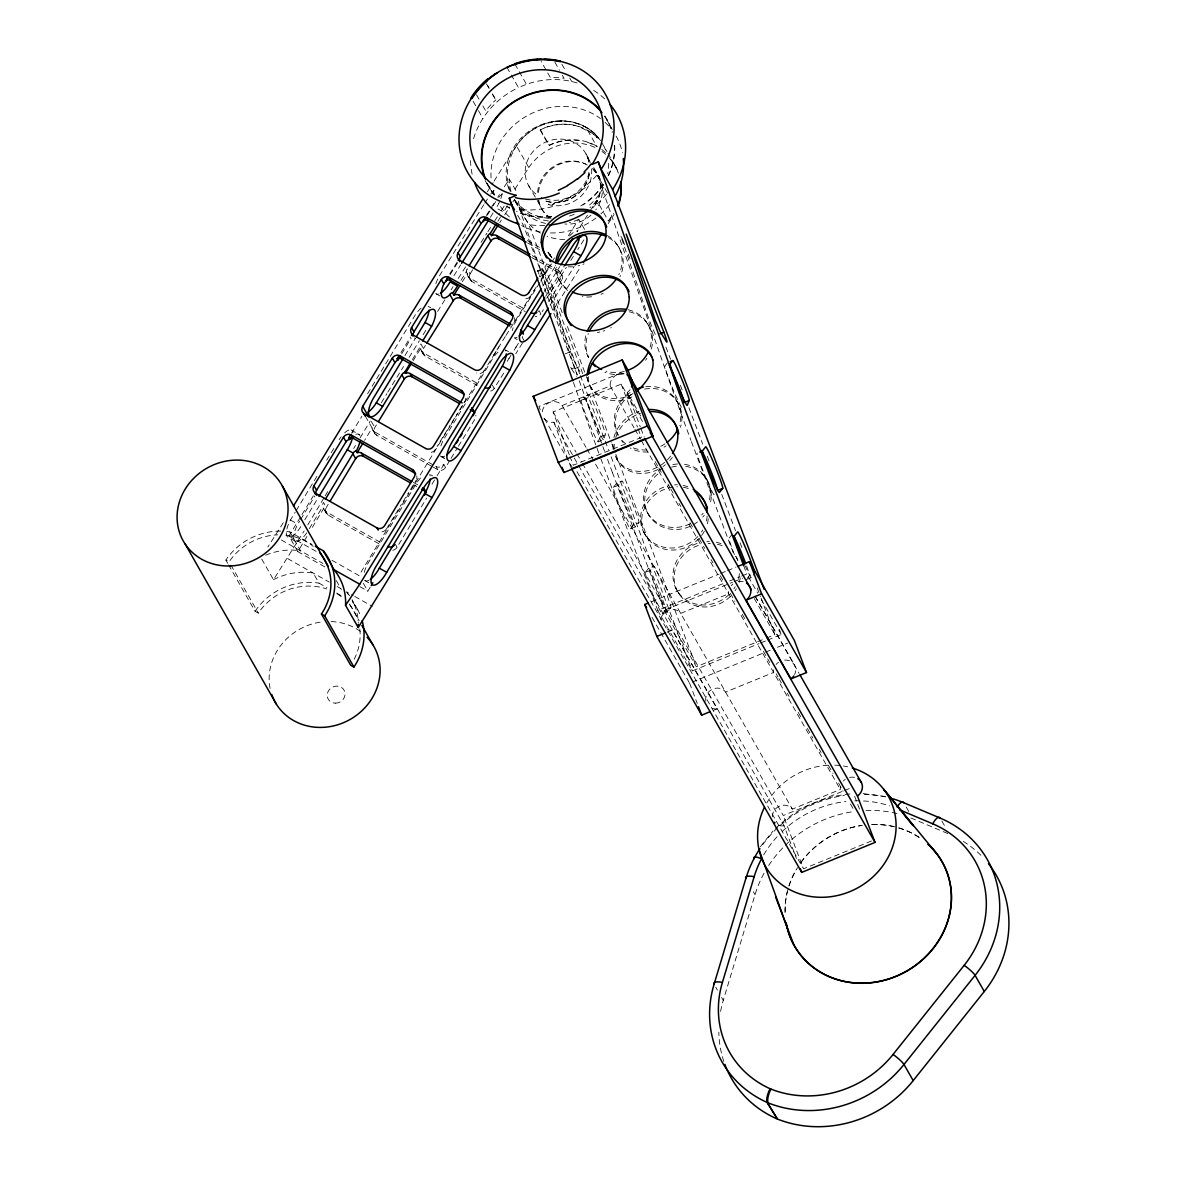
<?xml version="1.0" encoding="UTF-8"?>
<svg xmlns="http://www.w3.org/2000/svg" width="1186" height="1186" viewBox="0 0 1186 1186"><rect width="100%" height="100%" fill="white"/><g stroke="black" fill="none" stroke-linecap="round" stroke-linejoin="round"><path stroke-width="0.75" stroke-dasharray="5 3.75" d="M588.404 376.674C587.782 398.956 616.913 406.338 633.102 396.213M582.637 373.723A17.553 1.023 67.8 0 0 580.087 366.444L543.544 270.378L542.462 268.288L537.362 271.238M542.417 268.421L571.237 353.828L576.218 365.584L581.585 374.242M621.138 236.978L621.019 236.177M720.584 1011.436A113.337 103.375 -29.7 0 1 723.267 1000.421L755.037 894.689A113.337 103.375 -29.7 0 1 764.451 872.481M598.189 441.785L600.16 436.908A21.585 1.26 67.8 0 0 592.852 415.826A21.585 1.26 67.8 0 0 583.749 396.999L588.982 394.849A21.585 1.26 67.8 0 1 598.085 413.692A21.585 1.26 67.8 0 1 605.394 434.758L603.422 439.65L598.189 441.785A22.46 1.305 67.8 0 1 588.716 422.201A22.46 1.305 67.8 0 1 581.125 400.275L583.749 396.999M261.735 559.08L273.492 579.687L304.12 531.046M307.782 524.924L324.282 497.379M324.875 566.908L297.834 551.653L307.545 535.42M312.392 527.31L323.719 508.379L322.696 506.585A5.811 5.411 -47.1 0 1 323.467 502.404L326.343 507.445A5.782 5.381 -49.2 0 0 328.018 515.05L379.98 544.359M359.877 586.655L367.823 591.147L371.203 585.513M325.186 495.852L327.944 491.256M326.343 507.445L328.166 504.391M392.803 550.274A5.782 5.381 -49.3 0 0 397.043 547.339L426.382 498.535A5.782 5.367 -48.2 0 0 426.634 498.031M353.65 448.501L355.489 445.447M360.099 437.827L370.225 421.074M365.392 416.212L372.107 427.983L364.636 440.317M431.571 466.217L376.481 435.129A5.782 5.367 -47.1 0 1 374.806 427.553L376.644 424.514M431.971 484.199L435.366 478.595M437.071 475.779L443.86 464.556M433.142 467.106L437.871 469.775A5.782 5.367 -47.4 0 0 445.521 467.462L449.212 461.398M283.291 522.73L267.903 546.954M300.725 526.658A17.004 6.123 -60.6 0 1 287.724 537.021A17.004 6.123 -60.6 0 1 290.437 520.031L295.195 512.174M296.159 510.603L317.136 475.986M326.669 460.257L335.238 446.099M297.834 551.653L288.939 536.042L300.34 517.259M301.97 514.576L313.386 495.807M306.759 532.87A17.004 6.123 -60.6 0 1 294.736 540.89A17.004 6.123 -60.6 0 1 297.805 524.197L299.702 521.069M300.651 519.512L314.853 496.059M401.654 353.843L411.201 338.099M304.787 519.824L317.996 498.031M404.975 355.548L415.485 338.218M309.324 528.659L322.696 506.585M412.372 359.64L420.007 347.053A5.826 5.411 -47.1 0 1 420.882 343.955L423.491 348.536A5.767 5.352 -43.4 0 0 425.137 356.067L477.083 385.361M451.051 458.359L456.58 449.257M381.314 402.825L386.858 393.708M386.517 528.852L401.268 504.613M403.121 501.589L408.651 492.501M410.489 489.477L416.034 480.404M458.419 446.232L475.037 418.999A5.767 5.352 -45.2 0 0 475.882 415.293M351.53 433.201L361.834 416.33M387.778 392.195L403.536 366.444M442.689 437.426L437.13 446.485M444.528 434.417L450.087 425.359M451.94 422.349L457.5 413.291M459.353 410.282L464.912 401.239A5.767 5.352 -44.3 0 0 465.713 397.266M450.131 425.922L358.928 575.536L331.887 560.266M450.991 424.529L498.995 346.712M400.957 352.598L410.564 337.002M409.126 357.371L419.37 340.767M413.054 360.84L420.748 348.358L420.007 347.053M423.491 348.536L425.418 345.422M490.722 391.128A5.767 5.352 -43.8 0 0 494.206 388.43L504.228 372.285M423.18 334.615L427.004 328.433M493.406 355.711L506.437 334.719M493.91 354.911L495.644 352.138M483.799 204.763L439.146 276.308A17.004 6.123 -60.6 0 0 435.484 284.966M484.777 203.221L487.683 198.551M449.761 273.877L457.336 261.765M450.206 274.559L457.574 262.743M487.283 215.17L492.146 207.372M493.109 205.815L496.03 201.146M453.927 275.701L460.642 264.923M490.441 217.201L493.317 212.576M437.59 311.458L445.284 299.139M460.983 280.341L466.291 271.831A5.782 5.352 -41.7 0 1 467.195 268.777L470.116 273.892A5.767 5.322 -39.8 0 0 471.731 281.379L525.25 311.577M497.868 221.248L501.663 215.155M505.992 335.475L534.515 289.725M539.808 282.639L516.503 319.968A17.004 6.123 -60.6 0 0 512.382 330.583M540.772 281.082L551.46 263.974M544.255 291.459L559.792 266.568M545.693 296.248L563.958 266.998M508.942 358.498L510.988 355.222M507.223 361.27L509.12 358.216M550.171 305.024L574.202 266.539M540.431 274.085L546.909 263.752M533.656 291.133L537.11 285.589M540.994 279.392L544.048 274.529M542.921 286.048L555.893 265.353M515.866 347.409L518.46 343.258M514.146 350.181L516.592 346.253M522.389 343.169L515.777 353.739M487.327 191.821L493.124 182.6M497.779 197.232L499.425 194.623M486.29 215.511L489.581 210.293M491.212 207.683L494.503 202.465M451.08 289.903L453.008 286.834M568.346 235.821L578.768 219.247L584.817 229.847M547.517 268.985L550.986 263.455M551.846 262.076L554.455 257.925M543.573 275.256L548.747 266.998M494.088 181.058L516.34 145.715L528.793 167.552L513.197 191.939M504.346 186.795L509.268 178.967L517.052 192.606M465.579 266.865L457.84 279.14M462.303 281.749L467.358 273.714L466.291 271.831M470.116 273.892L472.71 269.785M587.426 215.17L577.226 231.389M590.213 210.737L596.721 200.419L608.448 220.981A52.228 47.633 -29.7 0 0 613.088 214.725M542.15 311.755L543.44 309.694M546.79 298.235L566.389 267.369M548.644 301.466L561.645 280.934A5.752 5.322 -38.8 0 0 560.044 273.477L558.191 270.245L531.432 255.153M552.928 310.524L580.488 267.058M481.086 242.359L486.912 233.182M551.994 290.021L553.299 287.961M501.5 210.248L504.421 205.682M487.891 231.641L490.811 227.06M494.695 220.952L499.558 213.317M504.687 214.844L509.639 207.076M499.736 222.627L501.381 220.033M583.897 239.883L577.76 249.505M570.762 260.49L573.387 256.369M512.945 201.887L514.605 199.307M608.166 223.724L614.096 214.444M608.448 220.981L613.518 213.436M760.404 846.656L772.901 831.119M581.125 400.275L586.358 398.125L588.982 394.849M667.525 362.738L664.901 366.014A22.46 1.305 67.8 0 0 672.506 387.941A22.46 1.305 67.8 0 0 681.965 407.524M613.355 487.372L616.661 483.236L621.909 481.101A22.46 1.305 67.8 0 1 631.367 500.685A22.46 1.305 67.8 0 1 638.972 522.611L635.652 526.747L630.418 528.897A22.46 1.305 67.8 0 1 620.945 509.298A22.46 1.305 67.8 0 1 613.355 487.372L618.588 485.237L621.909 481.101M630.418 528.897L633.739 524.746L638.972 522.611M645.258 572.467L648.579 568.331L653.812 566.182A22.46 1.305 67.8 0 1 663.285 585.78A22.46 1.305 67.8 0 1 670.876 607.706L667.57 611.843L662.322 613.977A22.46 1.305 67.8 0 1 652.863 594.394A22.46 1.305 67.8 0 1 645.258 572.467L650.491 570.318L653.812 566.182M662.322 613.977L665.642 609.841L670.876 607.706M732.355 534.071L729.034 538.207A22.46 1.305 67.8 0 0 735.705 557.85M747.21 578.338L749.433 575.581L752.043 574.513M746.113 579.717L751.346 577.582L754.667 573.446M775.54 828.584C795.465 808.763 822.506 796.414 850.481 793.908M585.41 187.521L573.09 195.72A76.378 59.167 -26.3 0 1 571.682 196.476A79.195 72.227 -29.7 0 1 552.276 204.422L571.682 196.491M611.383 327.558L610.627 327.973M633.057 393.544C617.328 403.833 588.686 398.259 587.233 376.555M584.09 263.87L582.889 264.359M577.108 82.946A79.195 72.227 -29.7 0 0 526.451 84.339L518.43 87.527L511.344 75.103M492.501 93.99L495.852 99.861L492.294 94.079M537.495 271.638L542.728 269.504M577.182 375.161A17.553 1.023 67.8 0 0 574.854 368.594L539.912 276.427L545.16 274.277M565.248 353.858L570.481 351.723M570.777 367.334L571.608 368.861L576.841 366.711M574.854 368.594L580.087 366.444M542.284 411.809A11.104 10.125 -29.7 0 1 550.452 402.143A11.104 10.125 -29.7 0 1 562.149 405.553L610.167 385.924A11.297 10.303 -29.7 0 1 624.118 373.768M569.384 454.935L553.106 411.972L621.182 384.145L643.183 422.72M600.16 436.908L605.394 434.758M651.47 601.747L719.027 574.113M720.717 573.416L725.788 571.355M727.478 570.659L735.928 567.205M600.872 458.76L657.741 610.375L722.793 583.779M729.642 580.977L739.916 576.767M741.621 576.07L746.765 573.965L757.661 593.089M612.376 472.399L664.145 610.256L732.444 582.326M734.149 581.629L742.688 578.145M667.095 632.242L672.24 630.137L717.115 708.828L713.69 710.236M664.145 610.256L696.36 666.74L764.659 638.824M766.364 638.112L774.903 634.629L761.115 598.263M657.741 610.375L692.268 670.905L759.04 643.613M760.745 642.901L765.874 640.811M767.594 640.099L781.292 634.51L779.321 629.306M652.033 617.357L689.6 683.195L763.917 652.804M765.607 652.122L770.678 650.047M777.423 647.274L787.563 643.138M772.442 816.872A11.104 10.125 -29.7 0 1 779.884 805.976A11.104 10.125 -29.7 0 1 792.337 809.119L840.34 789.476A11.297 10.303 -29.7 0 1 840.518 786.466M582.445 463.43L783.294 815.523L842.846 791.181M844.551 790.484L849.665 788.393M871.547 840.963L803.485 868.804L783.294 815.523M604.727 330.597L603.111 331.146M579.687 265.456L578.056 265.901M599.849 332.036L597.373 332.54M573.135 266.85L563.306 266.82M555.419 121.209L566.078 121.105M863.052 793.612L885.883 796.607M579.569 140.437L572.275 139.978A52.258 48.166 -37.1 0 0 548.999 145.567L540.119 130M546.494 201.22A32.956 30.48 -40 0 0 589.59 172.014A32.882 30.406 -40.2 0 1 547.043 201.398L545.945 201.042L548.896 204.615M587.515 142.201L597.433 146.59M947.747 833.536L912.983 818.859A113.337 103.375 -29.7 0 0 910.062 817.688M441.533 456.758L443.994 457.9L440.525 456.136L444.661 458.597M583.764 126.087L589.887 129.763A52.036 48.107 -39.9 0 1 595.654 134.655L600.605 140.585M505.251 349.9L508.483 351.605M428.161 306.329L430.755 307.737M351.115 429.94L359.358 434.669M295.492 541.379L288.124 537.214M595.654 134.655L597.492 137.887A52.021 48.092 -39.9 0 0 591.562 132.876L578.546 126.487A52.051 48.107 -39.9 0 0 570.599 124.738L563.32 124.308A52.288 48.344 -39.9 0 0 540.119 129.986M527.399 240.595L540.001 247.696M527.681 242.952L540.267 250.053M531.713 257.495L560.044 273.477M467.373 273.714A5.752 5.322 -39.8 0 0 469.893 278.132L524.983 309.22M436.344 293.95L439.858 295.922M514.872 338.262L517.215 339.581M420.763 348.358A5.752 5.337 -43.5 0 0 423.298 352.805L478.388 383.893M432.86 464.734L374.628 431.867L376.481 435.129M430.726 474.83L432.564 475.868M413.395 482.361L418.109 485.03M413.677 484.733L416.82 486.512M323.734 508.379A5.722 5.337 -49.2 0 0 326.165 511.774L381.269 542.862M290.437 520.031L297.805 524.197M286.804 531.476A60.812 55.475 -29.7 0 1 289.769 531.891L312.111 544.493M288.939 536.042L317.566 552.187M281.379 540.015L322.933 563.454M287.649 558.606L329.204 582.059M337.18 586.551L340.382 588.36M348.402 594.838L346.757 591.962L353.161 595.565M354.762 596.469L372.374 606.402M273.492 579.687A60.812 55.475 -29.7 0 1 313.252 573.046L319.004 583.141L326.98 587.648M336.557 593.044L342.947 596.647M280.8 531.106A60.812 55.475 -29.7 0 0 225.859 560.044L229.091 561.867A56.824 51.843 -29.7 0 1 277.717 534.856M228.587 564.847L255.079 611.294L258.326 613.118A56.824 51.843 -29.7 0 1 326.654 588.938M365.481 580.873L368.802 582.756M537.199 270.408L537.762 271.342M592.585 168.427L599.834 178.374M613.844 163.727L618.484 173.2M571.608 368.861L576.352 376.377M468.04 276.279L470.175 279.985M421.43 350.952L423.58 354.658M372.908 430.251L374.909 433.735M601.524 142.172L607.039 151.734M607.958 153.32L614.392 164.469M528.452 185.283L540.342 205.934M549.429 253.522L551.801 257.673M562.12 275.76L560.281 272.528M324.593 510.351L326.461 513.642M754.978 596.113L799.038 673.307M485.104 180.524L487.683 185.046M606.357 119.074L612.213 129.348M561.882 64.281L565.974 71.457M569.769 78.068L571.682 81.419M554.84 62.102L559.466 70.241M562.357 75.281L564.062 78.291A79.195 72.227 -29.7 0 0 550.363 77.564L541.172 61.435M587.663 130.401L596.632 146.13M587.203 156.33A32.882 30.406 -40.2 0 1 589.294 162.808A32.956 30.48 -40 0 0 587.203 156.344L589.101 159.547A32.882 30.391 -40 0 1 590.213 162.526M593.726 167.597L599.523 177.826A32.867 29.976 -29.7 0 0 591.888 167.834M607.529 192.977L597.759 175.869L669.571 381.818A453.126 26.389 67.8 0 0 690.949 440.377M514.917 64.074L526.421 84.25M618.277 246.288L619.418 248.304M941.862 821.038L945.212 826.894M506.926 67.35L510.469 73.562M647.645 323.778L648.786 325.794M677.013 401.268L678.155 403.284M906.282 807.132L908.802 811.52M487.49 85.199L489.166 88.135M486.438 83.821L488.943 88.224M706.367 478.759L707.523 480.79M476.52 94.776L479.263 99.609M482.91 105.954L485.697 110.876A79.195 72.227 -29.7 0 1 495.852 99.861M761.293 599.464L781.292 634.51M473.17 101.373L477.617 109.186M478.462 110.639L482.91 118.467M755.319 596.38L794.709 665.45M754.311 598.545L774.903 634.629M549.711 255.375L547.873 252.144A5.767 5.337 -40.8 0 1 550.393 256.487M630.107 389.66A11.297 10.303 -29.7 0 1 627.261 392.462L641.937 418.184M561.645 280.934L559.807 277.702A5.752 5.322 -38.8 0 0 558.191 270.245M562.179 312.704L528.808 224.628L519.068 207.565L577.211 374.835M515.391 201.664L523.975 216.727M558.265 278.161L559.407 280.178M560.518 282.09L561.675 284.106M517.659 215.259L523.411 225.355L579.702 373.872M655.117 461.532L657.874 466.35M658.793 467.966L661.536 472.784M667.97 484.036L669.793 487.253M670.713 488.869L673.47 493.687M678.97 503.338L680.808 506.555M689.97 522.626L692.728 527.444M699.147 538.711L704.647 548.347M711.066 559.599L712.905 562.816M720.243 575.684L723.905 582.118M730.324 593.371L734.905 601.406M742.243 614.274L745.92 620.708M763.339 651.247L769.758 662.5M776.178 673.752L778.016 676.969M778.935 678.585L781.678 683.403M787.178 693.054L789.016 696.271M798.193 712.341L800.935 717.174M807.355 728.426L812.855 738.077M819.274 749.33L821.112 752.547M828.451 765.4L833.032 773.435M838.532 783.086L843.127 791.121M850.466 803.989L854.128 810.423M610.167 385.924L634.006 427.731M634.925 429.332L640.425 438.983M641.344 440.584L840.34 789.476M587.633 355.652L588.775 357.683A33.994 31.014 -29.7 0 1 588.36 333.414M488.172 185.149L493.198 193.955M590.598 386.992L591.799 389.082M617.002 433.142L618.143 435.173A33.994 31.014 -29.7 0 1 633.309 393.292M538.993 310.569L540.846 313.816A5.767 5.322 -40 0 1 535.153 316.647M646.37 510.647L647.512 512.663M648.623 514.561L649.78 516.577M616.364 458.137L617.521 460.153M677.992 592.051L679.133 594.067M643.687 532.054L644.828 534.071M645.199 534.664L646.34 536.68M675.738 588.137L676.88 590.154M562.149 405.553L585.988 447.359M586.907 448.975L792.337 809.119M524.049 340.53L522.196 337.284A5.767 5.322 -41 0 0 522.581 336.542M553.106 411.972L576.025 452.162M576.945 453.778L581.54 461.814M543.885 418.124A11.104 10.125 -29.7 0 0 553.877 422.231L577.715 464.022M578.635 465.638L784.065 825.782L796.488 858.59M469.893 278.132L471.731 281.364M576.959 471.672L802.566 867.203M544.389 418.48L572.215 467.373M492.368 385.198L494.221 388.445M753.362 891.753L755.037 894.689M423.283 352.805L425.137 356.052M445.521 467.462L443.668 464.215A5.782 5.367 -47.3 0 1 436.003 466.528M436.018 466.513L437.871 469.775M715.736 987.212L717.411 990.147M721.592 997.485L723.267 1000.421M371.351 421.49L374.806 427.553M395.205 544.092L397.058 547.354M326.165 511.774L328.033 515.035M363.376 583.334L367.823 591.147M357.92 610.108L352.049 599.819A60.812 55.475 -29.7 0 1 358.261 622.65M336.32 580.636L341.36 589.561M349.574 603.97L359.165 620.708M289.769 531.891L300.592 550.853A60.812 55.475 -29.7 0 0 265.531 555.27M230.914 565.07L258.326 613.118M225.859 560.044L227.682 563.246M586.106 154.091L590.332 161.593M655.25 334.378L649.187 320.087L621.197 237.17M540.164 205.964L542.313 209.937M621.642 237.289L622.591 239.409M538.192 272.246L539.067 274.277M597.966 175.098L598.411 176.121A32.837 30.273 -37.2 0 1 592.985 207.98M622.843 240.017L625.645 247.281M539.571 275.523L539.912 276.427M854.617 796.28L859.835 810.038M665.939 347.127L670.535 359.239M680.379 385.228L682.35 390.416M688.918 407.747L702.705 444.113M707.301 456.239L709.258 461.428M721.74 494.34L735.513 530.705M740.108 542.832L742.08 548.036M757.172 587.871L760.463 596.528M628.224 254.115L630.166 259.23M627.261 392.462L640.292 426.841M640.944 428.561L644.206 437.145M621.182 384.145L637.46 427.108M638.112 428.813L641.374 437.412L573.298 465.253L570.036 456.654M567.412 326.521L585.751 374.88M586.403 376.599L611.264 442.23M611.932 443.964L615.193 452.592M615.845 454.327L696.36 666.74M580.354 375.591L604.563 439.487M605.231 441.222L608.492 449.85M611.116 456.758L692.268 670.905M689.6 683.195L697.235 703.372M553.877 422.231L571.548 468.841M540.253 409.807L538.963 406.427L624.518 371.44A33.994 31.014 -29.7 0 1 605.913 371.099M733.274 552.795L690.964 440.421M743.652 565.589L746.765 573.965M573.431 382.455L588.389 424.558A435.41 25.366 67.8 0 0 599.686 455.543M579.272 380.706L590.954 413.751A453.349 26.403 67.8 0 0 604.845 452.059M352.509 602.043A60.812 55.475 -29.7 0 1 360.9 616.75M255.079 611.294A60.812 55.475 -29.7 0 1 319.004 583.141M346.757 591.962A60.812 55.475 -29.7 0 1 349.588 595.772M610.731 159.473A52.228 47.633 -29.7 0 1 618.217 172.192M596.855 200.508A52.317 48.374 -39.9 0 1 589.961 207.654M548.377 220.922A52.317 48.374 -39.9 0 1 513.82 198.877M510.262 191.391A52.317 48.374 -39.9 0 1 525.828 135.204A52.317 48.374 -39.9 0 1 583.705 126.19M578.783 219.306A52.228 48.315 -40 0 1 569.176 222.79M545.604 223.413A52.228 48.315 -40 0 1 513.657 198.447A52.228 47.633 -29.7 0 0 548.94 218.328M511.033 191.509A52.228 48.315 -40 0 1 509.194 178.982M597.596 137.917A52.288 48.359 -39.9 0 0 562.979 124.145L555.671 124.797A52.288 48.359 -39.9 0 0 540.342 129.645L549.222 145.211A52.243 48.181 -37.1 0 1 564.61 140.422L571.963 139.829A52.169 48.092 -37.1 0 1 597.299 146.441M516.384 145.745A52.214 48.315 -39.9 0 1 595.668 134.626M601.747 149.451A52.169 48.092 -37.1 0 1 606.461 153.602M374.628 431.867A5.737 5.337 -47.2 0 1 372.107 427.983M415.041 338.336A5.752 5.337 -43.4 0 1 414.477 337.966M609.352 157.886A52.303 48.152 -37.5 0 1 618.069 171.837M528.808 167.552A52.303 48.152 -37.5 0 1 597.625 148.784M602.028 151.497A52.303 48.152 -37.5 0 1 605.661 154.313M598.159 175.632A32.926 30.376 -37.7 0 1 592.881 207.921M507.074 205.667A16.871 6.078 -60.6 0 1 503.576 212.116L496.208 207.95A16.871 6.078 -60.6 0 0 502.227 192.577M498.802 197.365A16.871 6.078 -60.6 0 1 502.36 193.763M490.722 194.089A16.871 6.078 -60.6 0 1 494.992 189.612M438.553 294.039A17.004 6.123 -60.6 0 1 435.796 293.55M421.149 308.019A17.123 6.167 -60.6 0 0 412.876 319.019L367.675 393.619A16.871 6.063 -60.6 0 0 365.851 396.821M344.666 432.831A16.871 6.078 -60.6 0 1 352.939 432.994M339.063 439.813A16.871 6.078 -60.6 0 1 341.094 436.848M355.785 434.373A16.871 6.078 -60.6 0 1 360.336 437.486M517.111 337.224A17.004 6.123 -60.6 0 1 514.339 337.802M569.502 236.014A16.871 6.078 -60.6 0 1 577.612 231.24M444.691 456.15A16.871 6.063 -60.6 0 1 440.362 455.958M440.866 445.892A16.871 6.063 -60.6 0 1 445.017 437.263L490.233 362.664A17.123 6.167 -60.6 0 1 499.899 350.582M505.503 350.196A17.123 6.167 -60.6 0 1 505.962 351.145M369.009 580.236A17.004 6.123 -60.6 0 1 364.576 580.221M364.295 572.304A17.004 6.123 -60.6 0 1 367.793 563.691L416.419 483.458A16.871 6.078 -60.6 0 1 421.312 477.172M429.599 474.474A16.871 6.078 -60.6 0 1 430.192 476.001M416.731 475.897A5.767 5.367 -45.8 0 1 416.612 479.114M386.191 529.327A5.767 5.367 -46.4 0 1 379.579 531.491M484.11 370.714A5.767 5.352 -43.5 0 1 476.416 372.982M514.442 317.774A5.767 5.337 -42.1 0 1 513.894 322.74M435.277 449.509A5.767 5.352 -45.4 0 1 428.339 452.133M549.948 255.509A5.767 5.337 -40.8 0 1 551.89 257.911M530.142 296.604A5.767 5.337 -41.5 0 1 522.937 298.146M538.488 311.251A5.767 5.322 -40 0 1 538.118 311.666M551.164 218.12A32.867 29.976 -29.7 0 1 537.955 198.788M537.643 192.31A32.867 29.976 -29.7 0 1 585.751 163.964M593.104 169.094A32.926 30.347 -37.1 0 1 595.772 209.878M590.895 215.229A32.926 30.347 -37.1 0 1 564.788 223.976M550.304 218.669A32.926 30.347 -37.1 0 1 538.563 198.596M538.503 192.473A32.926 30.347 -37.1 0 1 587.292 165.017M604.223 146.856A52.228 47.633 -29.7 0 1 605.557 149.999M608.344 163.371A52.228 47.633 -29.7 0 1 607.736 173.808M603.348 187.344A52.228 47.633 -29.7 0 1 587.07 206.987M574.143 214.34A52.228 47.633 -29.7 0 1 567.101 216.697M509.002 189.389A52.228 47.633 -29.7 0 1 533.7 128.296A52.228 47.633 -29.7 0 1 598.841 138.213M535.761 193.97A32.778 29.902 -29.7 0 1 542.476 143.714A32.778 29.902 -29.7 0 1 589.131 163.564M588.938 172.267A32.778 29.902 -29.7 0 1 541.305 197.38M591.562 168.886A32.882 30.391 -40 0 1 548.347 204.452M564.758 239.528A52.243 48.226 -37.2 0 1 547.028 236.296M540.327 233.093A52.243 48.226 -37.2 0 1 518.089 198.625M349.603 604.771A56.824 51.843 -29.7 0 1 357.905 620.278M359.788 628.965A56.824 51.843 -29.7 0 1 353.472 660.617M337.224 593.889A56.824 51.843 -29.7 0 1 342.443 597.596M285.782 535.153A56.824 51.843 -29.7 0 1 313.208 546.346M723.831 1061.426A113.337 103.375 -29.7 0 1 718.82 1032.117M768.676 865.513A113.337 103.375 -29.7 0 1 854.528 811.461M865.973 810.468A113.337 103.375 -29.7 0 1 897.995 813.818M963.269 841.393A113.337 103.375 -29.7 0 1 981.356 855.729M763.71 854.854A101.996 93.042 -29.7 0 1 778.075 835.656M782.345 831.356A101.996 93.042 -29.7 0 1 845.885 801.499M854.839 800.846A101.996 93.042 -29.7 0 1 889.589 805.887M762.776 844.58A113.337 103.375 -29.7 0 1 844.402 795.45M864.298 794.294A113.337 103.375 -29.7 0 1 885.393 796.873M785.147 911.53A84.903 77.446 -29.7 0 1 797.541 867.618M800.832 862.667A84.903 77.446 -29.7 0 1 860.858 825.619M872.718 824.522A84.903 77.446 -29.7 0 1 920.44 838.324M616.097 136.123A67.721 61.776 -29.7 0 1 622.339 152.594M609.56 204.541A67.721 61.776 -29.7 0 1 600.902 213.91M595.95 218.016A67.721 61.776 -29.7 0 1 548.095 232.856M540.371 231.967A67.721 61.776 -29.7 0 1 521.647 225.577M509.461 217.008A67.721 61.776 -29.7 0 1 498.461 203.251M494.695 195.275A67.721 61.776 -29.7 0 1 492.531 188.233M491.048 177.93A67.721 61.776 -29.7 0 1 528.066 115.25A67.721 61.776 -29.7 0 1 600.501 118.585M605.082 122.366A67.721 61.776 -29.7 0 1 611.131 128.829M604.549 116.243A67.721 61.776 -29.7 0 1 612.05 132.15M614.289 145.3A67.721 61.776 -29.7 0 1 607.825 176.388M603.125 184.542A67.721 61.776 -29.7 0 1 580.073 206.379M551.49 216.297A67.721 61.776 -29.7 0 1 516.518 211.419M509.817 207.965A67.721 61.776 -29.7 0 1 507.282 206.364M494.206 194.4A67.721 61.776 -29.7 0 1 487.209 183.207M472.132 174.194A79.195 72.227 -29.7 0 1 470.531 160.095M473.585 138.658A79.195 72.227 -29.7 0 1 518.46 87.601M593.756 90.492A79.195 72.227 -29.7 0 1 605.142 99.298M707.167 516.043A34.023 30.895 -28 0 1 705.729 523.382M702.779 529.979A34.023 30.895 -28 0 1 701.475 532.054M697.842 536.532A34.023 30.895 -28 0 1 644.324 533.27A34.023 30.895 -28 0 1 668.489 485.741M674.597 484.866A34.023 30.895 -28 0 1 677.443 484.822M683.047 485.43A34.023 30.895 -28 0 1 689.081 487.224M670.653 456.091A34.097 29.131 -36.3 0 1 639.862 471.405A34.097 29.131 -36.3 0 1 614.778 454.89M613.295 449.346A34.097 29.131 -36.3 0 1 613.043 442.912M613.933 437.515A34.097 29.131 -36.3 0 1 638.869 411.409M596.78 175.276A78.676 62.176 -25.9 0 1 584.55 186.647M606.595 194.119A79.195 72.227 -29.7 0 1 592.778 207.55M544.745 225.429A79.195 72.227 -29.7 0 1 528.808 224.628M552.632 206.497A78.039 63.807 -30.3 0 1 518.46 209.329M612.347 472.339A453.349 26.403 67.8 0 1 607.306 458.745M672.269 457.47A34.097 29.101 -36.4 0 1 669.749 460.553M665.346 464.734A34.097 29.101 -36.4 0 1 663.078 466.454M658.156 469.404A34.097 29.101 -36.4 0 1 615.237 454.875M614.215 449.227A34.097 29.101 -36.4 0 1 614.422 443.149M615.742 437.441A34.097 29.101 -36.4 0 1 640.44 413.321M708.25 518.845A34.023 30.895 -28 0 1 706.634 526.154M704.336 531.284A34.023 30.895 -28 0 1 663.419 548.866A34.023 30.895 -28 0 1 642.427 514.264A34.023 30.895 -28 0 1 677.369 486.838M683.403 487.313A34.023 30.895 -28 0 1 690.949 489.551M607.351 235.54A33.994 31.014 -29.7 0 1 618.795 274.692M566.493 288.435A33.994 31.014 -29.7 0 1 555.508 265.115M608.492 237.556A33.994 31.014 -29.7 0 1 619.952 276.709M603.17 293.313A33.994 31.014 -29.7 0 1 600.961 294.306M591.651 296.752A33.994 31.014 -29.7 0 1 582.222 296.648M567.649 290.451A33.994 31.014 -29.7 0 1 556.664 267.132M628.165 309.768A33.994 31.014 -29.7 0 1 649.913 347.854M588.627 357.579A33.994 31.014 -29.7 0 1 586.403 333.592M629.321 311.785A33.994 31.014 -29.7 0 1 651.055 349.87M646.948 358.305A33.994 31.014 -29.7 0 1 645.555 360.248M623.391 373.872A33.994 31.014 -29.7 0 1 604.875 372.374M645.807 386.71A33.994 31.014 -29.7 0 1 679.281 425.344M664.961 443.875A33.994 31.014 -29.7 0 1 660.75 446.277M646.859 449.939A33.994 31.014 -29.7 0 1 633.102 447.848M625.23 443.416A33.994 31.014 -29.7 0 1 621.938 440.406M617.995 435.069A33.994 31.014 -29.7 0 1 630.092 392.551M644.591 389.112A33.994 31.014 -29.7 0 1 680.423 427.36M666.117 445.892A33.994 31.014 -29.7 0 1 664.056 447.166M648.016 451.955A33.994 31.014 -29.7 0 1 630.122 447.937M623.095 442.422A33.994 31.014 -29.7 0 1 621.642 440.747M684.619 464.319A33.994 31.014 -29.7 0 1 708.65 502.834M703.15 513.212A33.994 31.014 -29.7 0 1 701.623 515.05M690.119 523.767A33.994 31.014 -29.7 0 1 645.896 509.58A33.994 31.014 -29.7 0 1 665.88 466.647M672.818 464.586A33.994 31.014 -29.7 0 1 677.562 463.993M685.76 466.335A33.994 31.014 -29.7 0 1 709.791 504.851M704.291 515.228A33.994 31.014 -29.7 0 1 702.764 517.066M697.457 521.988A33.994 31.014 -29.7 0 1 650.328 517.363A33.994 31.014 -29.7 0 1 660.602 472.058M671.617 467.136A33.994 31.014 -29.7 0 1 676.331 466.217M735.794 556.338A33.994 31.014 -29.7 0 1 737.677 560.355M739.412 573.579A33.994 31.014 -29.7 0 1 738.018 580.325M735.157 586.744A33.994 31.014 -29.7 0 1 733.912 588.76M729.331 594.29A33.994 31.014 -29.7 0 1 676.732 590.05A33.994 31.014 -29.7 0 1 699.829 542.61M706.915 541.483A33.994 31.014 -29.7 0 1 709.302 541.424M716.27 542.239A33.994 31.014 -29.7 0 1 722.793 544.463M740.272 577.864A33.994 31.014 -29.7 0 1 739.16 582.341M736.313 588.76A33.994 31.014 -29.7 0 1 735.053 590.776M730.487 596.306A33.994 31.014 -29.7 0 1 677.888 592.066A33.994 31.014 -29.7 0 1 700.985 544.626M708.072 543.499A33.994 31.014 -29.7 0 1 710.444 543.44M717.426 544.255A33.994 31.014 -29.7 0 1 723.949 546.479M735.765 556.486A33.994 31.014 -29.7 0 1 737.959 560.326M603.422 439.65A22.46 1.305 67.8 0 1 593.949 420.052A22.46 1.305 67.8 0 1 586.358 398.125M616.661 483.236A22.46 1.305 67.8 0 1 626.134 502.834A22.46 1.305 67.8 0 1 633.739 524.746M635.652 526.747A22.46 1.305 67.8 0 1 626.178 507.163A22.46 1.305 67.8 0 1 618.588 485.237M648.579 568.331A22.46 1.305 67.8 0 1 658.052 587.915A22.46 1.305 67.8 0 1 665.642 609.841M667.57 611.843A22.46 1.305 67.8 0 1 658.097 592.244A22.46 1.305 67.8 0 1 650.491 570.318M714.194 494.636A22.46 1.305 67.8 0 1 704.721 475.037A22.46 1.305 67.8 0 1 697.131 453.111M751.346 577.582A22.46 1.305 67.8 0 1 745.282 566.019M746.617 565.959A22.46 1.305 67.8 0 1 749.433 575.581M604.875 116.02A68.106 62.117 -29.7 0 1 612.421 132.031M614.674 145.255A68.106 62.117 -29.7 0 1 608.166 176.506M603.437 184.719A68.106 62.117 -29.7 0 1 582.993 204.956M551.505 216.653A68.106 62.117 -29.7 0 1 519.157 212.902M509.595 208.276A68.106 62.117 -29.7 0 1 507.045 206.66M493.895 194.637A68.106 62.117 -29.7 0 1 486.868 183.37M766.719 803.011A70.73 64.518 -29.7 0 1 828.213 765.222M834.781 765.148A70.73 64.518 -29.7 0 1 847.664 766.793M785.088 912.79A85.007 77.535 -29.7 0 1 787.311 891.59M788.883 886.016A85.007 77.535 -29.7 0 1 796.028 869.975M800.861 862.489A85.007 77.535 -29.7 0 1 862.504 825.293M871.399 824.478A85.007 77.535 -29.7 0 1 893.295 826.434M898.899 827.902A85.007 77.535 -29.7 0 1 919.461 837.553M784.065 825.782A11.104 10.125 -29.7 0 1 778.001 824.967M843.394 780.996A11.297 10.303 -29.7 0 1 845.218 779.41M849.606 777.438A11.297 10.303 -29.7 0 1 855.062 777.497M717.115 708.828A11.148 10.17 -29.7 0 1 711.778 708.205M705.803 701.208A11.148 10.17 -29.7 0 1 712.445 689.185A11.148 10.17 -29.7 0 1 725.639 692.061L773.524 672.477A11.371 10.363 -29.7 0 1 773.88 668.652M672.24 630.137A11.148 10.17 -29.7 0 1 665.524 628.876M660.795 619.537A11.148 10.17 -29.7 0 1 669.052 609.915A11.148 10.17 -29.7 0 1 680.749 613.37L728.649 593.786A11.371 10.363 -29.7 0 1 728.678 591.488M784.628 660.083A11.371 10.363 -29.7 0 1 794.59 674.597M776.133 664.457A11.371 10.363 -29.7 0 1 778.535 662.262M731.243 585.765A11.371 10.363 -29.7 0 1 732.992 584.046M738.137 581.614A11.371 10.363 -29.7 0 1 744.423 582.029M270.111 688.414A56.661 51.695 -29.7 0 1 323.022 621.82M331.116 621.553A56.661 51.695 -29.7 0 1 360.44 631.441M549.948 254.427L550.734 256.22L549.948 254.427M335.312 703.165A9.117 8.317 -29.7 0 0 344.251 690.489A9.117 8.317 -29.7 0 0 328.848 690.282A9.117 8.317 -29.7 0 0 335.312 703.165"/><path stroke-width="1.5" d="M587.189 375.221C592.318 319.093 690.534 341.123 637.356 390.861M588.627 373.975C592.392 347.32 633.532 331.457 650.536 354.896M988.457 863.734A113.337 103.375 -29.7 0 1 984.291 991.481L913.19 1080.609A113.337 103.375 -29.7 0 1 777.379 1119.035L767.194 1102.476A113.337 103.375 -29.7 0 1 714.061 984.276L745.831 878.544A113.337 103.375 -29.7 0 1 759.929 848.672M777.379 1119.035L767.194 1102.476A11.341 3.84 -66.5 0 1 770.144 1088.748A101.996 93.042 -29.7 0 1 722.407 982.408L754.177 876.676A101.996 93.042 -29.7 0 1 761.545 858.753A11.326 2.654 27.8 0 0 754.014 858.634M689.17 400.497L687.213 405.39A22.46 1.305 67.8 0 1 677.74 385.791A22.46 1.305 67.8 0 1 670.134 363.865L672.773 360.588A21.585 1.26 67.8 0 1 681.876 379.431A21.585 1.26 67.8 0 1 689.17 400.497L683.937 402.647A21.585 1.26 67.8 0 0 678.955 387.362A21.585 1.26 67.8 0 0 669.393 365.436M371.203 585.513L372.878 582.697M330.004 501.337L355.652 458.626A5.782 5.367 -48 0 1 363.316 456.299L410.534 482.954M411.824 481.472L361.448 453.052A5.722 5.322 -48 0 0 357.194 452.667L362.783 443.401M293.446 506.037L391.573 345.437L482.494 199.515M315.713 493.939A5.811 5.411 -47.1 0 1 316.573 490.307L345.111 443.223A16.871 6.078 -60.6 0 1 346.045 441.785A5.722 5.574 26.8 0 1 349.662 439.398M399.756 356.986L397.844 360.129A5.826 5.411 -47.1 0 0 394.938 362.649L374.005 397.191A16.871 6.063 -60.6 0 0 369.498 416.064A16.871 6.063 -60.6 0 0 382.648 406.413L401.832 374.746A5.826 5.411 -47.1 0 1 404.752 372.226L410.475 362.797M411.527 335.445L412.491 333.889L413.099 334.956A5.826 5.411 -47.1 0 1 413.973 331.858L419.488 322.755A17.123 6.167 -60.6 0 1 433.483 309.353A17.123 6.167 -60.6 0 1 431.645 326.194L422.676 340.99M318.945 496.474L347.261 449.746A16.871 6.078 -60.6 0 0 352.642 437.085M367.971 412.135A16.871 6.063 -60.6 0 0 376.318 402.825L403.062 358.706M416.434 336.631L425.033 322.459A17.123 6.167 -60.6 0 0 428.917 310.213M325.364 499.262L352.909 453.808A5.841 5.426 -47.1 0 1 353.339 453.185L347.261 449.746M378.482 421.475L404.307 379.09A5.767 5.352 -44.8 0 1 411.987 376.807L459.204 403.462M550.956 313.638C484.748 417.042 423.446 523.53 358.216 627.498L345.556 605.305L359.714 584.209L541.068 289.013M370.343 579.376A17.004 6.123 -60.6 0 0 379.312 568.153L424.618 493.406A16.871 6.078 -60.6 0 0 430.281 478.951M446.677 454.816A16.871 6.063 -60.6 0 0 453.675 446.485L502.39 366.103A17.123 6.167 -60.6 0 0 506.274 353.873M386.68 572.304L431.986 497.557A16.871 6.078 -60.6 0 0 436.819 478.447A16.871 6.078 -60.6 0 0 423.773 487.609L375.161 567.842A17.004 6.123 -60.6 0 0 372.849 585.024A17.004 6.123 -60.6 0 0 386.68 572.304L379.312 568.153M461.043 450.636L509.758 370.254A17.123 6.167 -60.6 0 0 511.596 353.428A17.123 6.167 -60.6 0 0 497.601 366.815L452.385 441.414A16.871 6.063 -60.6 0 0 447.893 460.287A16.871 6.063 -60.6 0 0 461.043 450.636L453.675 446.485M316.84 495.422L315.609 493.257A5.767 5.367 -46.3 0 1 313.949 485.697L343.451 437.234A5.767 5.367 -45.7 0 1 351.13 434.936L412.52 469.597L414.374 472.843A5.767 5.367 -45.8 0 1 415.767 474.029M351.812 437.204A16.871 6.078 -60.6 0 0 349.677 439.487L348.714 437.797L350.596 434.743M456.551 442.986L458.404 439.947M460.242 436.922L462.095 433.898M365.599 416.064L364.369 413.899A5.767 5.367 -45.3 0 1 362.723 406.353L392.329 358.083A5.767 5.352 -44.1 0 1 400.023 355.8L461.398 390.461L463.252 393.708L401.861 359.061A5.737 5.322 -44.1 0 0 397.117 358.839L399.03 355.711M404.752 372.226L405.375 373.338L411.142 363.969M510.425 311.992A5.767 5.337 -42 0 1 512.041 319.494L482.257 367.482A5.767 5.352 -43.5 0 1 474.563 369.736L413.188 335.089A5.767 5.352 -43.3 0 1 411.542 327.573L441.325 279.585A5.767 5.337 -41.9 0 1 449.034 277.346L510.41 311.992L512.263 315.239A5.767 5.337 -42.1 0 1 512.93 315.684M426.693 343.347L453.319 300.621A5.767 5.337 -40.7 0 1 461.028 298.398L509.832 325.942M458.167 260.416L459.012 259.067L459.427 259.793A5.782 5.352 -41.7 0 1 460.316 256.725L480.997 223.62A5.782 5.352 -41.7 0 1 483.384 221.397L485.341 218.283M448.367 277.524L446.514 280.474A17.004 6.123 -60.6 0 0 446.01 281.393L447.255 277.909M461.606 263.381L488.513 220.27M469.078 265.768L487.861 235.658A5.782 5.352 -41.7 0 1 490.263 233.434L495.97 224.302M543.292 293.016L523.871 324.119A17.004 6.123 -60.6 0 0 521.069 341.746A17.004 6.123 -60.6 0 0 534.797 329.664L548.258 308.108M560.756 265.027L573.387 244.805A16.871 6.078 -60.6 0 1 586.24 236.325A16.871 6.078 -60.6 0 1 580.932 255.761L575.166 264.997M519.112 335.934A17.004 6.123 -60.6 0 0 527.429 325.513L544.73 297.79M564.907 265.456L573.564 251.61A16.871 6.078 -60.6 0 0 579.583 236.222M528.778 292.675A5.767 5.337 -41.5 0 1 521.084 294.914L459.694 260.268A5.767 5.337 -41.4 0 1 458.078 252.766L478.773 219.706A5.767 5.337 -40.7 0 1 486.482 217.498L524.256 238.816M528.793 292.675L537.851 278.206M484.659 218.135L483.384 221.397M459.768 285.767L453.867 295.166L452.637 293.001A17.004 6.123 -60.6 0 0 457.44 286.019L450.072 281.853A17.004 6.123 -60.6 0 1 440.406 293.209M572.586 238.771L557.746 262.402M474.015 267.725L490.93 241.025A5.752 5.322 -38.6 0 1 498.654 238.846L530.127 256.606M490.263 233.434L491.493 235.599L498.09 225.221M583.453 262.417L601.243 234.546M770.144 1088.733L770.915 1089.059A101.996 93.042 -29.7 0 0 893.043 1054.458L964.159 965.33A101.996 93.042 -29.7 0 0 932.745 823.81L899.64 809.83M702.364 450.976L705.685 446.84A22.46 1.305 67.8 0 1 715.158 466.424A22.46 1.305 67.8 0 1 722.748 488.35L719.428 492.486A22.46 1.305 67.8 0 1 709.969 472.903A22.46 1.305 67.8 0 1 702.364 450.976L699.74 452.044M584.92 172.652L577.285 179.368M487.135 80.159L489.151 78.469M487.965 79.551L490.1 77.816M490.026 77.772L497.438 72.628M490.322 77.535L495.807 73.591M567.62 185.787L558.309 190.323M506.926 67.35L514.917 64.074M572.853 380.795L509.283 198.24L516.325 195.349A68.106 62.117 -29.7 0 1 475.171 113.204A68.106 62.117 -29.7 0 1 568.227 75.148A68.106 62.117 -29.7 0 1 592.036 164.394L598.293 161.83L601.139 169.331L612.643 189.508L764.229 589.486M659.935 333.8L663.863 332.199L626.193 234.042L655.235 320.161L660.172 331.665L666.31 341.479A17.553 1.023 67.8 0 0 663.863 332.199M533.211 396.332L622.176 359.951L627.943 370.047L652.982 436.122L564.017 472.502L558.265 462.421L533.211 396.332L535.687 400.66M670.149 361.671L672.773 360.588M558.265 462.421L647.23 426.041L652.982 436.122M722.748 488.35L717.515 490.5A22.46 1.305 67.8 0 0 711.748 473.11A22.46 1.305 67.8 0 0 701.652 450.443M710.266 711.63L701.697 715.143L656.822 636.452L644.71 604.504L648.09 603.125M737.618 566.508L749.433 561.675L794.323 640.381L806.51 672.536L790.958 678.896L746.068 600.205A11.371 10.363 -29.7 0 0 746.483 583.052M656.822 636.452L665.376 632.939M746.068 600.205L761.62 593.845L806.51 672.536M875.031 842.416L644.843 438.864L571.548 468.841L801.721 872.392L875.031 842.416L857.448 796.028L650.195 432.668M536.932 59.582L549.014 59.567M537.525 59.463L540.416 59.33M540.712 59.404L541.453 59.389M544.018 59.315L547.591 59.463M890.108 798.03A113.337 103.375 -29.7 0 1 903.776 802.729L940.187 818.103A113.337 103.375 -29.7 0 1 975.085 975.352L984.291 991.481M573.564 251.61L580.932 255.761M483.028 220.744A5.752 5.322 -40.7 0 1 488.321 220.744L526.11 242.063M491.493 235.599A5.752 5.307 -38.5 0 1 496.801 235.614L529.86 254.264M445.58 280.622A5.752 5.322 -41.9 0 1 450.873 280.608L512.263 315.239M527.429 325.513L534.797 329.664M453.882 295.166A5.752 5.322 -40.7 0 1 459.175 295.166L511.122 324.475M425.033 322.459L431.645 326.194M502.39 366.103L509.758 370.254M405.39 373.338A5.737 5.337 -44.8 0 1 410.134 373.56L462.08 402.869M470.234 409.674L473.377 411.453L471.524 408.206M376.318 402.825L382.648 406.413M364.369 413.899L425.759 448.545M348.714 437.812A5.737 5.322 -45.7 0 1 352.983 438.197L414.374 472.843M421.549 489.166L424.692 490.945A5.782 5.367 -48.2 0 1 426.411 492.561M424.618 493.406L431.986 497.557M315.609 493.257L377 527.903L378.23 530.068M315.298 546.301L323.289 550.793L334.096 569.769A60.812 55.475 -29.7 0 1 345.556 605.305M334.096 569.769L359.714 584.209M319.568 552.543A56.824 51.843 -29.7 0 1 321.45 613.977L324.682 615.816L353.917 667.066A60.812 55.475 -29.7 0 0 362.19 620.797M353.917 667.066L350.685 665.242L321.45 613.977M550.482 261.557L549.741 260.95M571.178 325.587C546.805 294.217 608.448 257.57 628.061 289.473M904.369 814.871L913.205 825.678L883.585 789.164L937.503 854.676M546.879 257.955L546.138 256.932M545.96 256.665C528.274 223.872 587.174 192.532 605.557 224.08M751.301 589.694L631.278 379.09M799.957 674.908L861.466 782.656M601.139 169.331A79.195 72.227 -29.7 0 0 573.653 65.793A79.195 72.227 -29.7 0 0 465.475 109.245A79.195 72.227 -29.7 0 0 511.907 205.178L514.561 209.833M486.482 217.498L488.321 220.744M496.801 235.599L498.654 238.846M478.773 219.706L480.997 223.62M487.861 235.658L490.93 241.025M458.063 252.766L460.316 256.725M644.71 604.504L646.548 607.721M913.19 1080.609L903.984 1064.479A11.326 1.853 38.6 0 0 893.043 1054.458M449.02 277.361L450.873 280.593M459.175 295.166L461.028 298.398M441.325 279.585L443.816 283.973A17.004 6.123 -60.6 0 0 441.933 296.663A17.004 6.123 -60.6 0 0 449.924 294.662L453.319 300.621M411.527 327.573L413.973 331.858M400.008 355.815L401.861 359.061M410.134 373.56L411.987 376.807M397.102 358.839L397.844 360.129M392.329 358.083L394.938 362.649M401.832 374.746L404.307 379.09M424.692 490.945L422.839 487.698A5.782 5.367 -48.2 0 1 424.499 495.274M362.708 406.353L368.757 416.953M365.392 416.212L363.702 413.262A5.737 5.337 -45.3 0 0 363.983 414.448M351.13 434.951L352.983 438.197M361.448 453.052L363.301 456.313M357.194 452.667L356.289 451.065A16.871 6.078 -60.6 0 0 359.936 441.637M343.451 437.234L346.045 441.785M352.909 453.808L355.652 458.626M313.934 485.697L316.573 490.307M315.802 494.488L315.016 493.124A5.737 5.322 -46.4 0 0 315.254 493.91M282.387 486.082L328.092 566.211M361.908 625.511L372.864 644.754M185.268 544.226L276.397 704.188M650.862 355.444L651.751 357.149M628.343 290.021L629.084 291.741M605.824 224.643L606.728 227M758.966 849.458L786.896 926.607M749.433 561.675L761.62 593.845M622.176 359.951L647.23 426.041M800.417 868.953L801.721 872.392M775.6 896.942L793.79 944.812M509.283 198.24L511.907 205.178M698.51 706.737L701.697 715.143M562.09 467.417L564.017 472.502M743.652 565.589L689.896 422.364A435.41 25.366 67.8 0 1 677.399 388.163L598.293 161.83M652.478 358.958L652.863 360.203M358.291 624.266A60.812 55.475 -29.7 0 1 358.216 627.498M323.289 550.793A60.812 55.475 -29.7 0 1 324.682 615.816M425.759 448.545A5.767 5.352 -45.4 0 0 433.424 446.262L463.059 397.992A5.767 5.352 -44.2 0 0 461.413 390.446M412.52 469.582A5.767 5.367 -45.8 0 1 414.166 477.143L384.664 525.606A5.767 5.367 -46.4 0 1 376.985 527.903M413.024 336.187A5.752 5.337 -43.4 0 1 412.506 333.889M459.694 261.646A5.752 5.322 -41.4 0 1 459.026 259.067M620.723 182.407A52.228 47.633 -29.7 0 1 617.936 205.059M449.583 294.573A6.063 3.884 -10.6 0 1 452.355 292.616M443.816 283.958A6.063 5.856 16.2 0 1 446.04 281.423M473.377 411.438A5.767 5.352 -45.2 0 1 474.949 412.847M523.471 333.829A5.767 5.322 -41 0 0 522.418 333.044L520.565 329.797A5.767 5.322 -41 0 1 523.085 333.874M620.723 181.843A52.303 48.152 -37.5 0 1 618.069 206.275M353.117 453.022A5.767 4.952 -49.9 0 1 356.245 450.799M394.33 545.204A5.782 5.381 -49.3 0 1 387.555 546.435M490.396 387.185A5.767 5.352 -43.7 0 1 484.674 387.451M471.524 408.192A5.767 5.352 -45.1 0 1 473.17 415.737M463.266 393.693A5.767 5.352 -44.3 0 1 464.304 394.493M536.769 312.674A5.767 5.322 -40 0 1 531.284 312.778M580.814 237.022A52.243 48.226 -37.2 0 1 577.019 238.075M714.061 984.276A11.326 3.35 16.7 0 1 722.407 982.408M745.831 878.544A11.326 3.35 16.7 0 1 754.177 876.676M776.4 1118.62A113.337 103.375 -29.7 0 1 724.868 1064.361M768.172 1102.891A113.337 103.375 -29.7 0 0 903.984 1064.479L975.085 975.352A11.326 1.853 38.6 0 0 964.159 965.33M768.172 1102.891A11.341 3.78 -67.7 0 1 770.915 1089.074M932.745 823.81A11.326 3.81 -67.1 0 1 940.187 818.103M897.12 807.029A11.326 3.81 -67.1 0 1 903.776 802.729M928.075 844.373A84.903 77.446 -29.7 0 1 905.452 971.719A84.903 77.446 -29.7 0 1 786.17 922.649M623.258 158.464A67.721 61.776 -29.7 0 1 614.837 196.668M519.023 224.11A67.721 61.776 -29.7 0 1 516.488 222.508M485.489 179.13A67.721 61.776 -29.7 0 1 517.452 99.891A67.721 61.776 -29.7 0 1 601.925 112.685M513.093 65.126A79.121 72.168 -29.7 0 1 536.932 59.819M514.798 63.718A79.21 72.88 -30.8 0 1 537.54 59.092M471.924 98.557A79.121 72.939 -29.4 0 1 487.579 80.648M470.872 98.053A79.047 74.155 -26.4 0 1 487.49 79.017M549.044 59.3A79.136 73.917 -35.6 0 1 560.281 61.094M548.14 59.878A79.091 73.354 -32.7 0 1 560.177 61.642M610.034 104.516A79.195 72.227 -29.7 0 1 612.643 189.508M518.134 223.857A79.195 72.227 -29.7 0 1 474.578 182.644M693.261 489.314A34.023 30.895 -28 0 1 707.212 512.56M648.282 409.555A34.097 29.131 -36.3 0 1 672.462 453.482M591.147 163.935A68.432 56.572 -24.8 0 1 584.061 172M559.303 193.081A67.246 57.061 -33.8 0 1 515.361 197.677M576.989 179.056A66.564 52.599 -26.5 0 1 567.397 185.401M649.454 411.601A34.097 29.101 -36.4 0 1 678.703 433.779M694.418 491.33A34.023 30.895 -28 0 1 707.434 508.512M616.438 278.799A33.994 31.014 -29.7 0 1 572.26 291.978M555.641 262.847A33.994 31.014 -29.7 0 1 605.32 234.502M557.094 262.595A33.994 31.014 -29.7 0 1 606.476 236.518M648.164 352.183A33.994 31.014 -29.7 0 1 626.905 370.625M601.628 369.469A33.994 31.014 -29.7 0 1 592.57 362.916M587.203 331.398A33.994 31.014 -29.7 0 1 625.882 309.338M595.313 366.504A33.994 31.014 -29.7 0 1 592.274 363.257M589.309 331.279A33.994 31.014 -29.7 0 1 624.696 311.088M677.532 429.673A33.994 31.014 -29.7 0 1 666.947 442.482M636.511 389.156A33.994 31.014 -29.7 0 1 643.449 387.096M706.9 507.163A33.994 31.014 -29.7 0 1 705.789 509.254M587.93 211.049A79.195 72.227 -29.7 0 1 549.133 225.103M744.675 564.625A22.46 1.305 67.8 0 1 734.282 536.072L737.603 531.936A22.46 1.305 67.8 0 1 745.816 548.51A22.46 1.305 67.8 0 1 754.578 572.23M733.571 535.538A22.46 1.305 67.8 0 1 745.623 563.276M484.629 177.885A68.106 62.117 -29.7 0 1 515.88 100.41A68.106 62.117 -29.7 0 1 599.33 109.097M852.319 768.009A70.73 64.518 -29.7 0 1 890.612 852.097A70.73 64.518 -29.7 0 1 798.311 893.399A70.73 64.518 -29.7 0 1 764.421 807.355M928.282 844.447A85.007 77.535 -29.7 0 1 906.697 971.186A85.007 77.535 -29.7 0 1 786.6 925.302M857.849 778.683A11.297 10.303 -29.7 0 1 857.448 796.028M774.992 822.832A11.104 10.125 -29.7 0 1 774.502 822.269M627.009 374.761A11.297 10.303 -29.7 0 1 631.589 386.903M793.775 675.976A11.371 10.363 -29.7 0 1 790.958 678.896M367.111 637.312A56.661 51.695 -29.7 0 1 351.427 718.672A56.661 51.695 -29.7 0 1 271.772 694.507M541.305 242.493C544.344 278.532 600.694 266.717 605.735 237.17C611.516 192.74 540.416 206.572 541.305 242.493M629.217 297.063C629.974 328.878 572.616 346.742 564.254 311.503C560.029 277.257 624.488 258.074 629.217 297.063M230.084 565.974A56.661 51.695 -29.7 0 0 281.794 485A56.661 51.695 -29.7 0 0 185.787 488.172A56.661 51.695 -29.7 0 0 230.084 565.974"/></g></svg>
